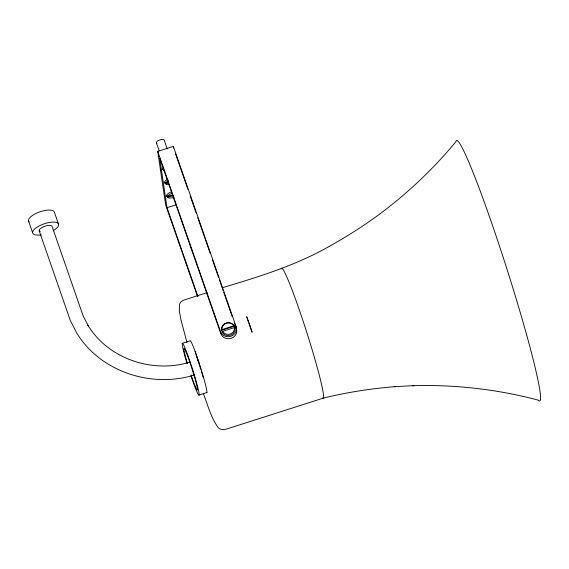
<?xml version="1.0" encoding="UTF-8"?>
<svg xmlns="http://www.w3.org/2000/svg" width="569" height="569" viewBox="0 0 569 569"><rect width="100%" height="100%" fill="white"/><g stroke="black" fill="none" stroke-linecap="round" stroke-linejoin="round"><path stroke-width="0.85" d="M163.844 169.576L162.713 168.744M168.246 182.4L165.821 182.934A6.202 2.276 -19.2 0 1 168.36 180.672M172.699 194.989L167.791 196.319A6.202 2.276 -19.2 0 1 171.724 193.368M222.216 332.125L222.756 331.314L234.3 327.623L235.054 328.021M222.152 329.586L221.561 330.248L234.4 326.144L233.703 325.895L222.152 329.586L222.045 329.017A6.202 5.761 -8.4 0 1 226.334 323.156A6.202 5.761 -8.4 0 1 233.432 325.376L233.703 325.895M222.301 287.758C259.471 276.548 296.876 265.147 330.66 245.559C346.557 236.697 361.92 226.917 376.685 216.27C406.017 194.811 432.675 169.74 455.861 141.752A136.759 8.876 72.3 0 1 507.349 270.325A136.759 8.876 72.3 0 1 538.16 400.107C497.235 389.26 454.752 384.424 412.433 385.725L413.898 385.64L394.274 386.692L395.661 386.607C371.393 388.485 347.289 392.297 323.626 398.008L226.135 429.182C223.51 429.88 220.388 429.787 218.311 427.817C210.907 417.646 207.827 404.993 203.289 393.399M197.464 296.285L165.643 204.904L157.741 151.375L173.339 146.389L236.107 326.642L236.405 328.654A8.208 7.617 -8.4 0 1 231.114 338.356A8.208 7.617 -8.4 0 1 220.808 333.64L159.711 158.196L167.016 207.699L197.962 296.563M164.804 182.891L165.878 183.915L168.353 183.118M166.774 196.269L167.855 197.294L173.63 195.444M167.016 207.699L176.049 204.812M207.137 292.608L182.955 300.396L180.821 301.975L179.463 304.244L179.313 311.001L180.942 319.65L186.938 342.467M182.194 343.377L189.989 340.881A27.355 1.778 72.3 0 1 194.861 350.753L199.193 363.2A27.355 1.778 72.3 0 1 206.455 392.553M199.129 395.021L206.931 392.525M189.918 362.126C152.791 373.591 108.409 359.082 87.975 325.34L88.273 325.881L83.102 315.788L52.12 226.533A6.828 2.504 -19.2 0 0 43.593 226.711A6.828 2.504 -19.2 0 0 40.2 231.661M194.598 374.928C151.752 388.442 100.286 371.92 76.651 332.865L70.378 320.667L39.147 230.68M162.826 169.526L164.021 170.757A6.202 2.276 -19.2 0 0 164.69 171.12M164.683 182.101L165.771 183.19M166.66 195.48L167.748 196.568M165.878 183.915L165.992 184.114A6.202 2.276 -19.2 0 0 168.943 184.626M167.855 197.294L167.969 197.5A6.202 2.276 -19.2 0 0 173.915 197.372M222.756 331.314L223.027 331.834A6.202 5.761 -8.4 0 0 230.125 334.053A6.202 5.761 -8.4 0 0 234.414 328.192L234.3 327.623M156.311 142.655L159.142 150.749M175.601 154.05L187.862 189.257M190.195 195.964L196.326 213.574M197.784 217.763L210.046 252.97M212.386 259.677L218.517 277.288M219.392 279.799L223.183 290.695M223.773 292.374L232.237 316.684M234.236 322.431L236.405 328.654M167.272 149.05L164.178 140.145A4.132 1.515 -19.2 0 0 159.007 140.251A4.132 1.515 -19.2 0 0 156.952 143.246M157.741 151.375L220.509 331.627L220.808 333.64M195.124 351.5L198.908 362.368M58.635 224.449L54.446 212.429A13.677 5.014 -19.2 0 0 39.012 212.137A13.677 5.014 -19.2 0 0 29.083 221.903M28.45 220.744L32.632 232.764M173.339 146.389L173.595 148.146M281.278 268.902A68.38 4.438 72.3 0 1 307.025 333.185A68.38 4.438 72.3 0 1 322.431 398.072M187.414 363.506A21.885 1.423 72.3 0 1 186.091 352.147A21.885 1.423 72.3 0 1 196.924 386.152A21.885 1.423 72.3 0 1 191.092 375.056M41.345 234.848A13.677 5.014 -19.2 0 1 34.41 229.264A13.677 5.014 -19.2 0 1 54.304 222.102A13.677 5.014 -19.2 0 1 53.472 230.488M186.995 363.392A27.355 1.778 72.3 0 1 184.776 347.467A27.355 1.778 72.3 0 1 198.474 390.313A27.355 1.778 72.3 0 1 191.042 376.045M196.127 355.426A21.885 1.423 72.3 0 1 196.981 357.823M197.272 358.648A21.885 1.423 72.3 0 1 200.779 369.338M201.248 370.874A21.885 1.423 72.3 0 1 202.144 373.883M202.358 374.601A21.885 1.423 72.3 0 1 203.048 377.055M236.107 326.642A8.208 7.617 -8.4 0 1 230.815 336.343A8.208 7.617 -8.4 0 1 220.509 331.627M167.649 196.91A6.892 2.525 -19.2 0 1 166.902 196.504L166.71 195.188A6.892 2.525 -19.2 0 1 171.077 191.917M160.899 169.989A4.132 1.515 -19.2 0 1 160.671 168.467M165.671 183.524A6.892 2.525 -19.2 0 1 164.932 183.118L164.733 181.81A6.892 2.525 -19.2 0 1 167.563 179.292M158.922 156.603A4.132 1.515 -19.2 0 1 158.36 155.579M163.701 170.167A6.892 2.525 -19.2 0 1 162.954 169.761L162.762 168.452A6.892 2.525 -19.2 0 1 163.324 167.627M234.862 327.04L234.087 325.539A6.892 6.394 -8.4 0 0 226.199 323.078A6.892 6.394 -8.4 0 0 221.433 329.586L222.522 332.723A6.892 6.394 -8.4 0 0 230.417 335.191A6.892 6.394 -8.4 0 0 235.182 328.676L234.862 327.04M249.336 324.067L246.697 316.72L252.11 332.275L249.336 324.067"/></g></svg>
